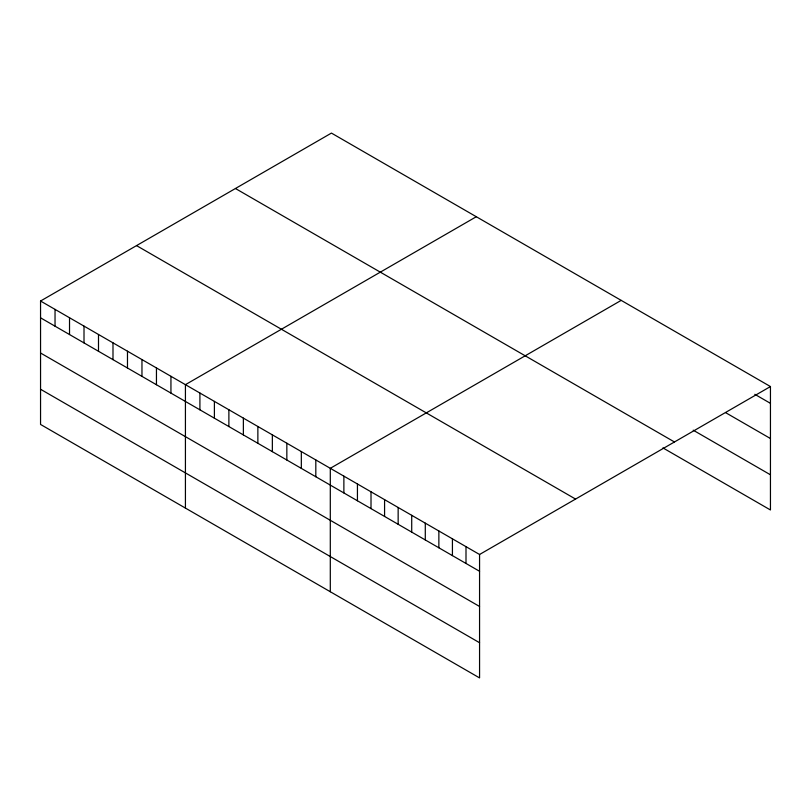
<?xml version="1.0" encoding="UTF-8"?>
<svg xmlns="http://www.w3.org/2000/svg" width="811" height="811" viewBox="0 0 811 811"><rect width="100%" height="100%" fill="white"/><g stroke="black" fill="none" stroke-linecap="round" stroke-linejoin="round"><path stroke-width="1.22" d="M40.55 301.023L479.565 554.491L479.565 677.915L40.55 424.447L40.55 301.023L331.435 133.085L770.45 386.553L770.45 509.977L662.942 447.905M476.31 216.73L185.425 384.667L185.425 508.091M621.185 300.374L330.3 468.312L330.3 591.736M479.565 554.491L770.45 386.553M754.798 394.308L770.45 403.341M725.561 412.617L770.45 438.528M693.212 430.185L770.45 474.79M235.443 188.507L674.458 441.975M136.542 245.611L575.557 499.069M40.55 317.821L479.565 571.289M40.55 353.008L479.565 606.476M40.55 389.26L479.565 642.728M466.001 546.655L466.001 563.452M452.426 538.818L452.426 555.616M438.863 530.992L438.863 547.78M425.288 523.156L425.288 539.944M411.714 515.32L411.714 532.107M398.15 507.483L398.15 524.281M384.576 499.647L384.576 516.445M371.012 491.821L371.012 508.609M357.438 483.985L357.438 500.772M343.874 476.148L343.874 492.936M315.814 459.949L315.814 476.746M301.327 451.585L301.327 468.373M286.841 443.222L286.841 460.009M272.354 434.858L272.354 451.646M257.868 426.495L257.868 443.282M243.371 418.131L243.371 434.919M228.884 409.768L228.884 426.556M214.398 401.394L214.398 418.192M199.911 393.031L199.911 409.829M170.939 376.304L170.939 393.102M156.452 367.941L156.452 384.738M141.966 359.577L141.966 376.375M127.479 351.214L127.479 368.001M112.993 342.85L112.993 359.638M98.496 334.487L98.496 351.275M84.009 326.123L84.009 342.911M69.523 317.76L69.523 334.548M55.036 309.386L55.036 326.184"/></g></svg>
